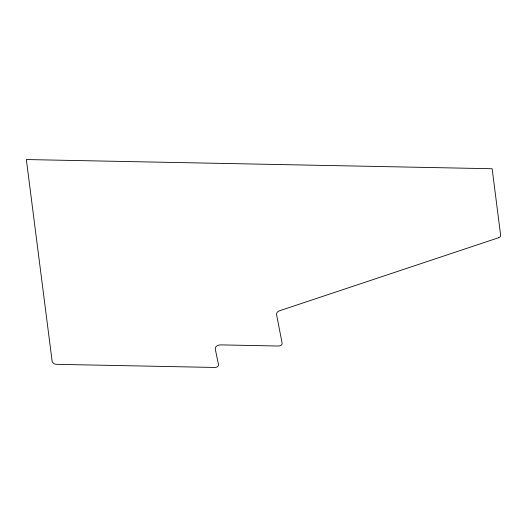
<?xml version="1.0" encoding="UTF-8"?>
<svg xmlns="http://www.w3.org/2000/svg" width="527" height="527" viewBox="0 0 527 527"><rect width="100%" height="100%" fill="white"/><g stroke="black" fill="none" stroke-linecap="round" stroke-linejoin="round"><path stroke-width="0.79" d="M498.647 237.717L279.547 310.778A6.298 4.216 8.2 0 0 276.596 314.724L282.11 343.13A4.196 2.806 8.2 0 1 278.335 346.022L220.978 344.889A6.298 4.216 8.2 0 0 215.319 349.256L218.468 364.539A4.196 2.806 8.2 0 1 214.693 367.451L56.666 364.335A4.196 2.806 8.2 0 1 52.147 361.41L26.35 159.549L492.139 168.739L500.637 235.22A4.196 2.806 8.2 0 1 498.647 237.717"/></g></svg>
